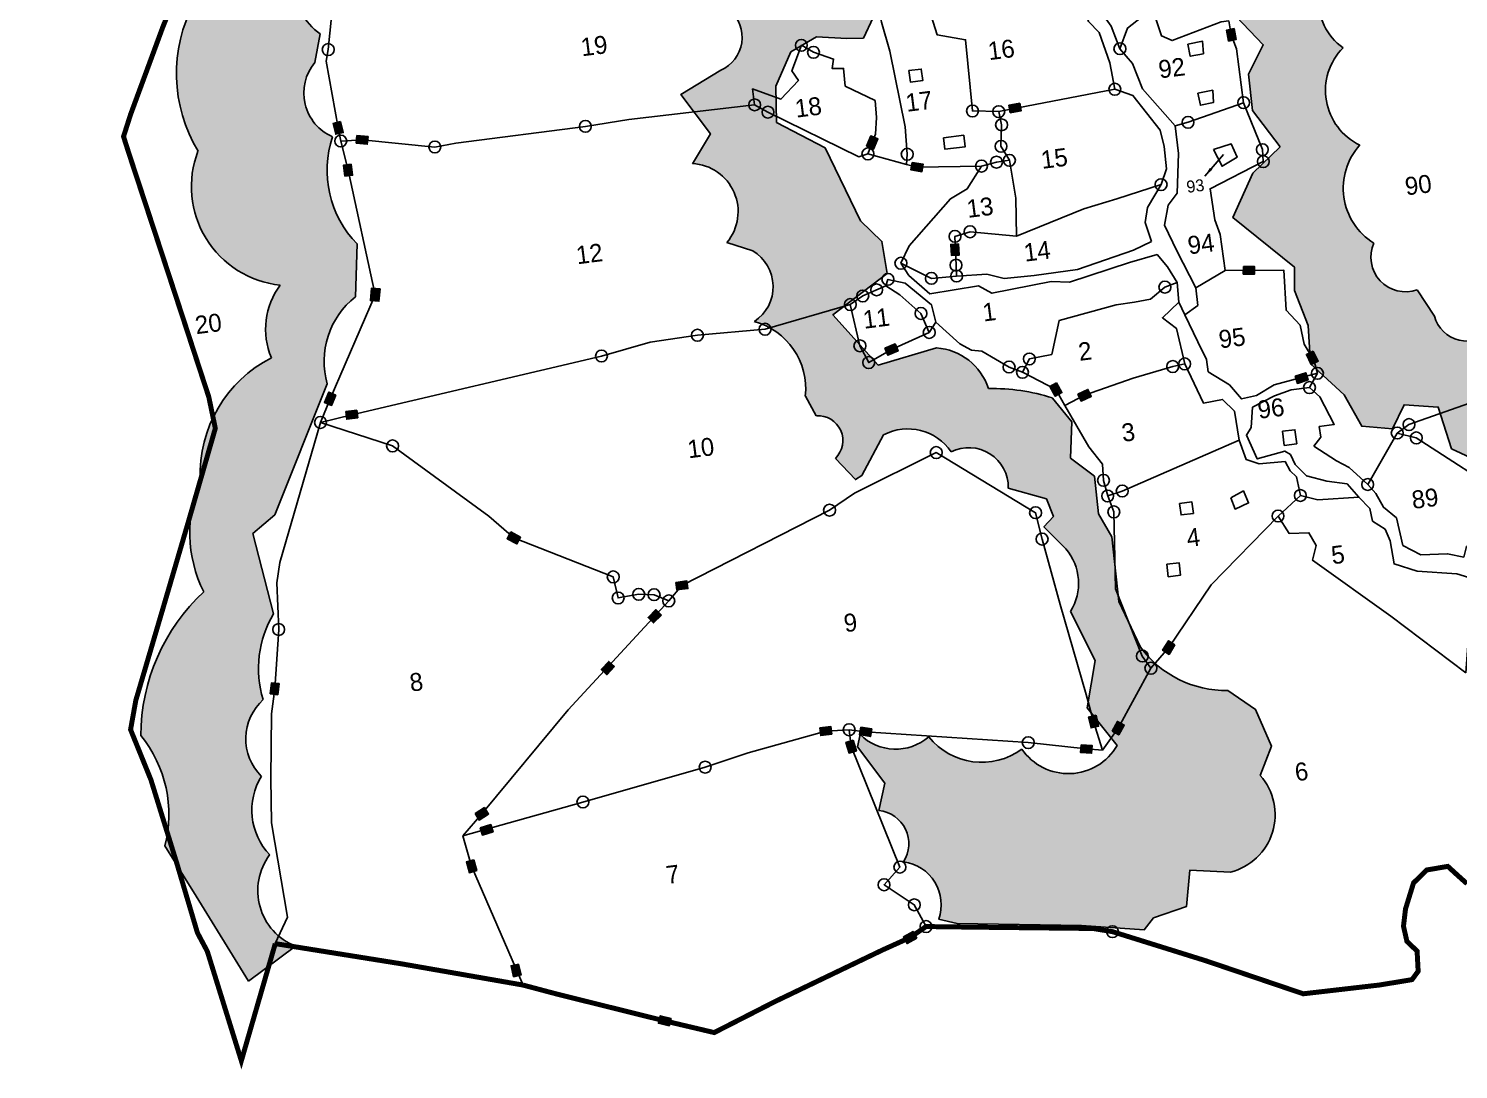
# Model space of a CAD drawing. Header units: metres. Extents: x 318933 to 322047, y 1850977 to 1855214.
# Drawn here: x 319276 to 320728, y 1851049 to 1852105 of the extents above; entities that cross this region are included whole.
import ezdxf

# ---------------------------------------------------------------- set-up
doc = ezdxf.new("R2010")
doc.units = ezdxf.units.M
doc.header["$LTSCALE"] = 0.3
for name, color, linetype in [('OFF', 1, 'Continuous'), ('OTHERS', 1, 'Continuous'), ('POLY_HATCH', 12, 'Continuous'), ('POLY_PARCEL', 6, 'Continuous'), ('POLY_WATER', 4, 'Continuous'), ('SYM_ARROW', 1, 'Continuous'), ('SYM_STONE', 1, 'Continuous'), ('TEXT_PARCEL', 7, 'Continuous'), ('V_BOUND_LINE', 7, 'Continuous')]:
    doc.layers.add(name, color=color, linetype=linetype)
doc.styles.get("Standard").update_dxf_attribs({"font": 'simplex.shx'})
doc.styles.add('TEXT_MAP', font='KRDEV050.TTF')
doc.dimstyles.get("Standard").update_dxf_attribs({"dimtxt": 0.18, "dimasz": 0.18, "dimexe": 0.18, "dimexo": 0.0625, "dimgap": 0.09, "dimtad": 0, "dimtih": 1, "dimtoh": 1, "dimdec": 4, "dimzin": 0, "dimdsep": 46, "dimtxsty": 'Standard', "dimcen": 0.09, "dimadec": 0, "dimazin": 0, "dimtfac": 1, "dimtdec": 4, "dimtofl": 0, "dimtmove": 0, "dimatfit": 3, "dimfxl": 1, "dimtolj": 1, "dimtzin": 0, "dimarcsym": 0})

# ---------------------------------------------------------------- blocks, each defined once
blk = doc.blocks.new('STONE')
blk.add_circle((0, 0), 0.851)
blk = doc.blocks.new('STONESQUAREFILLED')
blk.add_hatch(color=256).paths.add_polyline_path([(0.7, -0.48), (0.7, 0.48), (-0.7, 0.48), (-0.7, -0.48)])
blk.add_lwpolyline([(-0.7, 0.48), (0.7, 0.48), (0.7, -0.48), (-0.7, -0.48)], close=True)
blk = doc.blocks.new('TEXTARROW')
blk.add_leader([(0.04, -0.01), (8.68, -0.01)], dimstyle='Standard', override={"dimtxt": 2.5, "dimasz": 2.5, "dimexe": 1.25, "dimexo": 0.625, "dimgap": 0.625, "dimtad": 1, "dimtih": 0, "dimtoh": 0, "dimzin": 8, "dimcen": 2.5, "dimtofl": 1})
blk = doc.blocks.new('G')
at = {"layer": 'POLY_HATCH'}
h = blk.add_hatch(dxfattribs=at)
h.set_pattern_fill('ZIGZAG', color=256, style=0)
h.set_pattern_definition([(0, (0, 0), (3.175, 3.175), [3.175, -3.175]), (90, (3.175, 0), (-3.175, 3.175), [3.175, -3.175])])
h.paths.add_polyline_path([(166.11, 207.48), (160.42, 208.94, -0.346725), (151.14, 208.62, -0.131774), (150.04, 214.82, -0.258289), (148.51, 221.16, -0.377201), (146.09, 228.71, -0.555477), (143.83, 235.41, -0.270668), (141.93, 244.48, -0.499203), (139.23, 251.11, -0.334437), (142.08, 257.03, -0.258269), (146.9, 262.1, -0.453474), (147.52, 268.19), (148.54, 273.51), (151.06, 276.19), (151.17, 281.26), (150.51, 282.21), (148.28, 278.82), (145.69, 274.26), (142.73, 268.76), (141.97, 264.78), (139.52, 263.07), (138.9, 259.97), (135.65, 256.29), (134.23, 251.22), (130.14, 248.97), (130.21, 246.32, 0.404305), (125.98, 236.66, 0.320469), (124.41, 228.6), (125.69, 223.9), (129.08, 222.55), (129.63, 218.72), (128.35, 214.82), (127.84, 211.54), (125.57, 210.49, 0.745012), (128.68, 203.46), (129.15, 193.36), (130.21, 187.78), (132.14, 187.82), (132.98, 182.75), (136.67, 180.68), (134.88, 174.52), (137.73, 167.52), (140.04, 165.12, -0.011735), (135.13, 160.59, 0.569359), (140.18, 149.91, 0.517853), (137.45, 138.81), (141.91, 137.12), (140.67, 130.07), (136.72, 129.01, 0.287237), (135.86, 120.19), (138.94, 116.36), (138.35, 110.17), (140.67, 107.03), (138.83, 104.3), (138.76, 100.63), (141.08, 96.64), (138, 94.39), (135.47, 90.21), (140.97, 84.51), (140.66, 82.19), (141.6, 78.5), (141.35, 74.66), (144.3, 71.17), (145.65, 67.82), (148.66, 67.16), (150.14, 69.41), (153.5, 68.75), (154.3, 64.43), (157.86, 62.19), (160.18, 61.74), (164.78, 64.05), (163.29, 61.04), (163.95, 58.11), (165.99, 57.38), (173.71, 56.31), (179.49, 55.86), (183.95, 58.73), (190.08, 62.01), (193.92, 63.5), (196.17, 61.6), (194.96, 52.16), (203.61, 50.57), (205.75, 51.06, -0.383975), (209.59, 53.79), (210.53, 52.02), (208.97, 50.33), (207.97, 46.63), (203.23, 39), (202.91, 36.47), (198.87, 35.75), (196.75, 32.95), (196.27, 29.15), (198.55, 21.89, 0.26082), (211.08, 21.34), (209.97, 24.65, -0.350498), (205.64, 30.83), (207.98, 32.68, -0.439719), (211.63, 39.61, -0.637737), (213.49, 44.75), (213.16, 49.96), (215.6, 52.04), (215.06, 55.79), (212.1, 57.65), (207.47, 55.21), (204.29, 56.49), (201.99, 57.54), (200.6, 61.48), (201.61, 68, -0.477268), (196.61, 71.76), (195.34, 72.67), (193.47, 73.07), (192.05, 75.44), (189.97, 75.91), (188.84, 72.81), (186.39, 71.97), (183.84, 68.04), (182.22, 67.81, -1.139066), (176.8, 68.11, -0.416983), (167.2, 71.21), (162.45, 70.7), (159.82, 75.73, -0.590009), (154.28, 77.84), (152.89, 80.69, -0.654771), (149.16, 85.88, -0.467111), (149.01, 95.83, -0.516251), (148.58, 105.71, -0.589632), (150.7, 115.19, -0.264383), (150.62, 120.51), (153.04, 123.81, -0.29575), (150.7, 128.62), (149.6, 130.4), (150.26, 139.02, -0.250421), (154.2, 149.78, -0.339714), (154.35, 161.84, -0.256467), (154.19, 171.05), (156.55, 175.7, -0.204024), (164.36, 185.07, -0.344349), (166.41, 193.46, -0.417745), (167.1, 200.15), (168.96, 204.49)])
h.paths.add_polyline_path([(194.63, 169.56), (195.15, 171.77), (193.3, 173.84, -0.402321), (180.32, 173.47), (178.91, 169.56), (176.41, 167.13), (178.44, 163.78), (176.85, 159.61), (180.28, 153.83), (179.06, 149.88), (177.7, 148.52), (179.58, 144.28), (177.84, 141.3), (176.18, 139.35), (178.8, 135.92), (178.55, 130.43), (177.48, 126.71), (181.28, 121.44), (182.27, 115.95), (183.42, 113.18), (185.08, 112.85), (188.73, 109.28), (190.76, 105.63), (193.45, 105.81), (196.22, 110.2), (198.32, 112.67), (199.54, 116.02), (205.41, 117.68), (205.3, 121.03), (207.1, 123.5), (204.71, 130.17), (201.94, 130.06), (199.76, 126.63), (197.51, 124.61), (196.07, 119.04), (194.93, 115.03), (191.87, 109.61), (191.46, 113.33), (192.46, 117.64), (189.84, 119.52), (192.82, 120.07), (192.57, 124.16), (188.4, 127.81), (188.29, 129.91), (194.6, 129.14), (196.99, 132.79), (196.07, 137.25, 0.089978), (192.05, 142.74, 0.040478), (195.52, 146.64), (199.95, 144.58), (201.05, 140.97), (206.62, 142.18), (208.43, 141.26), (207.07, 148.89), (207.77, 152.39), (207.95, 158.62), (208.87, 165.43), (206.85, 164.81, -0.526834)], flags=17)
h.paths.add_polyline_path([(187.01, 159.93), (187.59, 159.06), (188.88, 158.49), (190.9, 158.06), (192.34, 158.49), (193.35, 159.78), (194.64, 160.65), (195.22, 160.65), (194.79, 158.78), (194.93, 156.76), (196.22, 155.32), (196.22, 154.61), (195.79, 153.02), (195.79, 151.87), (194.5, 149.72), (192.77, 149.43), (191.04, 149.28), (190.61, 150.15), (190.47, 151.3), (189.89, 153.46), (189.03, 155.32), (187.73, 156.91), (187.01, 157.05), (185.58, 156.04), (184.57, 156.48), (185.14, 157.91), (186.15, 159.35)], flags=16)
h.paths.add_polyline_path([(60.51, 141.96), (60.68, 144.52, -0.337673), (60.76, 152.7, -0.355168), (60.1, 159.74, -0.398269), (57.44, 165.38, 0.312937), (60.18, 167.14, -0.371297), (55.2, 172.69, 0.093503), (55.36, 176.09, -0.251613), (49.33, 178.65), (47.59, 180.64), (46.26, 181.14, -0.669912), (42.86, 183.54), (39.45, 186.8, -0.424195), (41.94, 194.43), (43.01, 197.2, -0.18649), (46.42, 210.92, -0.258315), (43.82, 218.13), (44.51, 222.6), (42.97, 234), (44.22, 236.98), (49.36, 243.2, -0.034005), (49.54, 249.78, 0.046379), (53.27, 252.52, -0.372726), (54.19, 260.33, -0.313457), (55.93, 268.87), (58.34, 274.32, -0.332), (59.76, 283.43, -0.31271), (58.26, 287.08, -0.051906), (60.58, 291.39, -0.497041), (60, 296.69, 0.255845), (60.76, 299.83, -0.355465), (61.75, 307.95, -0.315167), (60.17, 312.76, 0.381971), (61.59, 315.74, -0.327327), (58.75, 322.64), (53.52, 322.58), (53.36, 325.65, -0.264157), (53.69, 334.35, -0.249875), (53.12, 342.53, -0.351814), (59.92, 348.08, -0.235931), (64.32, 351.48, -0.420443), (68.72, 356.37, -0.293086), (70.06, 363.85, -0.355722), (77.45, 364.76, -0.21579), (83.09, 369.07, -0.505505), (86.68, 373.84), (90.91, 378.15, -0.59533), (93.4, 383.54, -0.237582), (95.19, 390.97), (92.25, 393.92), (83.85, 395.28, 0.465252), (82.64, 390.93), (82.46, 389.27, 0.654523), (79.68, 385.57), (80.55, 383.42, 0.773149), (74.26, 376.83, 0.398852), (66.23, 371.43), (64.5, 370.39), (60.49, 363.25), (59.11, 363.09, 0.248525), (57.16, 356.88), (55.56, 357.13), (53.03, 354.18), (52.51, 351.81), (49.77, 347.9), (46.28, 344.79, 0.186444), (46.87, 335.21, 0.287801), (48.41, 326.13, 0.178697), (49.21, 316.75), (46.44, 317.03), (45.94, 312.29, 0.40844), (49.49, 306.6, 0.972806), (49.79, 295.74, 0.38773), (47.88, 284.87), (46.16, 283.62), (47.58, 279.62), (48.04, 276.08), (51.15, 273.03), (48.04, 270.84), (48.26, 266.75), (50.07, 261.49), (49, 260.23, 0.121906), (48.59, 254.16, 0.361075), (46.37, 243.6), (44.02, 243.14), (40.33, 231.14), (40.23, 223.36), (38.91, 221.05), (37.65, 215.42), (37.86, 211.38), (38.14, 208.65), (37.18, 206.21), (35.98, 198), (33.49, 193.53), (32.84, 184.83), (33.79, 180.24), (33.95, 178.18, 0.041592), (39.35, 174.5, 0.42129), (44.89, 168.03, 0.538987), (47.25, 158.59), (45.34, 158.07), (47.93, 152.59), (45.31, 148.25), (45.09, 144.34), (43.27, 139.82, 0.36315), (39.42, 132.88, 0.416303), (34.8, 124.75, 0.262912), (33.32, 109.91, 0.493159), (39.79, 95.55, 0.265267), (38, 88.44, 0.291148), (29.37, 77.24, 0.216279), (28.31, 66, 0.207478), (20.23, 52.48, -0.238432), (21.22, 41.2), (23.7, 35.81), (27.83, 26.7), (32.95, 29.58, -0.495096), (31.53, 38.98, -0.337124), (31.7, 46.93, -0.429228), (32.86, 54.52, -0.211752), (34.98, 62.93), (33.94, 71.18), (36.35, 72.75), (43.23, 85.12, -0.302341), (47.14, 93.44), (47.97, 98.68, -0.280401), (46.89, 109.65, -0.500408), (46.06, 117.27), (46.97, 120.05, -0.230383), (44.9, 125.27), (47.47, 125.85, -0.028134), (49.71, 129.66, 0.039611), (55.52, 130.99, -0.43006), (61.18, 136.4, -0.43656)])
h.paths.add_polyline_path([(122.13, 182.98), (129.06, 184.83), (127.31, 191.65), (125.57, 196.18), (126.02, 201.81), (116.89, 202.06, 0.158808), (111.75, 207.88, 0.487115), (114.95, 212.17, 0.711916), (121.43, 219.34), (121.13, 223.58), (122.43, 225.47), (118.69, 232.39), (119.14, 234.34), (116.09, 237.77), (120.43, 238.72), (122.08, 240.16), (119.53, 242.7), (123.17, 244.54), (127.81, 248.18), (133.05, 252.91), (133.67, 258.76), (135.66, 259.57), (137.9, 263.25), (137.71, 267.1), (139.46, 267.18), (141.64, 271.34), (144.63, 276.53), (146.54, 277.96), (149.42, 281.54), (148.45, 282.13), (146.94, 280.14), (143.65, 278.47), (142.37, 276.83), (139.36, 275.03), (137.35, 272.03), (133.41, 270.6), (132.44, 265.4), (128.76, 263.45), (128.36, 261.07), (129.33, 253.84), (126.59, 252.93), (121.6, 252.9), (118.7, 250.53), (114.18, 250.45), (111.9, 251.52), (108.43, 250.35, -0.426809), (101.35, 249.28), (97.95, 242.48), (100.67, 238.31), (101.01, 235.1), (99.93, 233.09), (102.21, 227.95), (102.39, 224.48), (101.01, 222.05), (102.29, 215.03), (100.17, 210.99), (101.71, 207.52), (100.12, 205.04), (101.92, 199.38), (99.65, 194.24), (101.45, 188.68), (99.49, 185.1), (101.92, 179.44), (100.17, 175.82), (101.87, 174.12, -0.927329), (102.47, 166.62, -0.470848), (100.64, 160.23, -0.368731), (100.9, 151.5, -0.544273), (101.95, 140.36, -0.417466), (102.69, 130.31), (104.04, 127.05), (102.73, 124.44), (99.47, 122.96, -0.755234), (95.47, 119.9, -0.412367), (88.47, 118.23), (88.04, 117.22, -0.547478), (86.36, 111.37), (82.08, 109.44), (84.53, 105.16), (82.37, 102.42, -0.61888), (84.8, 94.15), (87.26, 92.97, -0.555208), (86.53, 85.93, -0.367182), (90.66, 77.86), (91.5, 75.76, -0.695612), (92.86, 71.27), (94.58, 68.92), (95.26, 69.23), (97.95, 73.02, -0.380681), (104.47, 70.47, -0.56501), (109.69, 66.14), (113.35, 64.57), (113.82, 62.74), (112.75, 61.83), (114.65, 59.35, -0.325745), (114.32, 53.06), (116.15, 47.87), (114.74, 43.27), (117.27, 39.12, -0.551235), (107.73, 39.99, -0.402729), (98.62, 42.39, -0.391695), (91.82, 43.48), (91.4, 42.28), (93.65, 38.32), (92.73, 35.68, -0.563718), (94.53, 30.27, -0.477327), (97.3, 24.11), (99.1, 23.46), (111.43, 21.69), (117.63, 20.46), (118.7, 21.53), (122.12, 22.23), (122.93, 25.81), (126.93, 25.1, 0.563093), (131.13, 34.33), (132.6, 37.12), (131.5, 40.98), (128.96, 43.2, -0.242675), (120.84, 48.62), (119.26, 53.44), (119.37, 59.96), (118.35, 62.44), (118.43, 66.22), (116.26, 68.33), (116.86, 71.91), (115.22, 74.54, 0.082127), (108.97, 76.29, 0.307418), (104.32, 80.99), (98.29, 80.02), (94.43, 85.6), (100.36, 89.02), (100.23, 92.28), (98.37, 94.6), (95.78, 102.3), (91.26, 105.46), (91.66, 109.08), (93.56, 112.29), (96.31, 113.47), (99.31, 112.92), (100.96, 112.74), (103.44, 116.63), (103.62, 118.48), (106.57, 119.76), (108.59, 124.9), (112.22, 128.47), (115.48, 130.58), (117.34, 134.05), (117.16, 136.32), (115.41, 138.54), (118.36, 138.88), (121.41, 142.46, 0.114087), (121.48, 148.37, 0.259501), (124.87, 154.85), (127.56, 155.14), (126.96, 161.92), (134.29, 161.97), (135.84, 164.31), (134.29, 166.65), (128.96, 171.58), (124.92, 173.72), (126.56, 175.96)])
h.paths.add_polyline_path([(113.14, 215.26), (111.99, 216.41), (110.55, 217.85), (108.97, 219.29), (107.82, 221.16), (108.83, 221.73), (110.55, 222.02), (113.29, 222.02), (114.87, 221.73), (116.88, 220.44), (119.47, 219), (119.78, 217.78), (118.47, 215.98), (116.31, 215.26)], flags=16)
at = {"layer": 'OFF'}
blk.add_lwpolyline([(140.94, 72.32), (141.91, 73.64)], dxfattribs=at)
at = {"layer": 'OTHERS'}
for points in [[(105.09, 108.94), (106.34, 108.94), (106.34, 107.78), (105.09, 107.78)], [(133.17, 108.05), (133.26, 106.8), (134.6, 106.89), (134.69, 108.14)], [(133.56, 103.05), (133.65, 101.81), (134.99, 101.9), (135.08, 103.14)], [(107.68, 101.81), (109.73, 101.81), (109.73, 100.65), (107.68, 100.65)], [(137.7, 68.31), (138.95, 68.31), (138.95, 66.89), (137.7, 66.89)], [(126.54, 62.43), (127.79, 62.43), (127.79, 61.27), (126.54, 61.27)], [(131.72, 62.34), (133.06, 62.87), (133.42, 61.62), (131.99, 61.18)], [(124.49, 56.54), (125.74, 56.54), (125.74, 55.29), (124.49, 55.29)]]:
    blk.add_lwpolyline(points, close=True, dxfattribs=at)
at = {"layer": 'POLY_HATCH'}
for points in [[(104.32, 80.99), (98.29, 80.02), (94.43, 85.6), (100.36, 89.02), (100.23, 92.28), (98.37, 94.6), (95.78, 102.3), (91.26, 105.46), (91.66, 109.08), (93.56, 112.29), (96.31, 113.47), (99.31, 112.92), (100.96, 112.74), (103.44, 116.63), (103.62, 118.48), (106.57, 119.76), (108.59, 124.9), (112.22, 128.47), (115.48, 130.58), (117.34, 134.05), (117.16, 136.32), (115.41, 138.54), (118.36, 138.88), (121.41, 142.46)], [(46.97, 120.05), (46.06, 117.27)], [(141.08, 96.64), (138.76, 100.63), (138.83, 104.3), (140.67, 107.03), (138.35, 110.17), (138.94, 116.36), (135.86, 120.19)], [(86.36, 111.37), (82.08, 109.44), (84.53, 105.16), (82.37, 102.42)], [(47.97, 98.68), (47.14, 93.44)], [(157.86, 62.19), (154.3, 64.43), (153.5, 68.75), (150.14, 69.41), (148.66, 67.16), (145.65, 67.82), (144.3, 71.17), (141.35, 74.66), (141.6, 78.5), (140.66, 82.19), (140.97, 84.51), (135.47, 90.21), (138, 94.39), (141.08, 96.64)], [(84.8, 94.15), (87.26, 92.97)], [(43.23, 85.12), (36.35, 72.75), (33.94, 71.18), (34.98, 62.93)], [(152.89, 80.69), (154.28, 77.84)], [(90.66, 77.86), (91.5, 75.76)], [(120.84, 48.62), (119.26, 53.44), (119.37, 59.96), (118.35, 62.44), (118.43, 66.22), (116.26, 68.33), (116.86, 71.91), (115.22, 74.54)], [(92.86, 71.27), (94.58, 68.92), (95.26, 69.23), (97.95, 73.02)], [(109.69, 66.14), (113.35, 64.57), (113.82, 62.74), (112.75, 61.83), (114.65, 59.35)], [(114.32, 53.06), (116.15, 47.87), (114.74, 43.27), (117.27, 39.12)], [(91.82, 43.48), (91.4, 42.28), (93.65, 38.32), (92.73, 35.68)], [(131.13, 34.33), (132.6, 37.12), (131.5, 40.98), (128.96, 43.2)], [(21.22, 41.2), (23.7, 35.81), (27.83, 26.7)], [(27.83, 26.7), (32.95, 29.58)], [(97.3, 24.11), (99.1, 23.46), (111.43, 21.69), (117.63, 20.46), (118.7, 21.53), (122.12, 22.23), (122.93, 25.81), (126.93, 25.1)]]:
    blk.add_lwpolyline(points, dxfattribs=at)
for centre, radius, start, end in [((51.3, 124.79), 6.42, 175.7228, 227.6171), ((47.2, 116.02), 15.16, 144.8391, 203.7607), ((49.33, 113.77), 4.79, 133.044, 239.3789), ((85.33, 114.83), 3.61, 286.6355, 41.4345), ((152.26, 109.87), 5.55, 106.3588, 228.4587), ((42.06, 105.22), 9.93, 151.7661, 256.7686), ((56.44, 105.06), 10.6, 154.3125, 216.9666), ((152.31, 100.92), 6.07, 127.8976, 237.118), ((81.52, 97.68), 4.82, 312.8654, 79.8756), ((45.13, 90.43), 7.4, 136.171, 195.597), ((153.25, 90.92), 6.48, 130.7719, 230.9231), ((51.44, 86.35), 8.3, 121.224, 188.5128), ((84.7, 89.68), 4.17, 295.993, 52.1505), ((42.49, 76.06), 13.17, 109.9299, 174.8611), ((83.84, 79.46), 7, 346.8038, 67.4532), ((152.16, 84.1), 3.49, 149.2354, 282.098), ((103.19, 75.22), 5.88, 10.5404, 78.8938), ((157.63, 78.32), 3.39, 188.057, 310.2209), ((41.22, 70.45), 13.66, 150.2064, 199.0219), ((106.81, 56.54), 19.87, 64.9693, 83.7492), ((91.35, 73.27), 2.5, 307.1961, 86.4879), ((99.78, 68.08), 5.26, 26.9562, 110.3196), ((105.77, 66.73), 3.96, 351.4101, 109.2776), ((39.86, 49.92), 19.8, 125.6739, 172.5593), ((43.4, 56.34), 10.7, 141.968, 189.7915), ((110.17, 56.44), 5.35, 320.8228, 32.9938), ((35.89, 50.17), 5.3, 124.8485, 217.7699), ((9.56, 45.86), 12.56, 338.2033, 31.8464), ((130.15, 53.79), 10.65, 209.0542, 263.6163), ((36.85, 42.84), 6.57, 141.5446, 216.0653), ((95.81, 46.61), 5.07, 218.0569, 303.6171), ((104.43, 45.93), 6.8, 211.3675, 299.1118), ((35.82, 34.82), 5.97, 135.8746, 241.234), ((112.77, 42.57), 5.66, 207.1104, 322.5707), ((91.99, 32.43), 3.33, 319.6026, 77.2455), ((126.23, 30.99), 5.93, 276.7351, 34.2693), ((93.43, 26.07), 4.34, 333.1823, 75.248)]:
    blk.add_arc(centre, radius, start, end, dxfattribs=at)
at = {"layer": 'POLY_PARCEL'}
for points in [[(55.76, 129.67), (54.04, 128.86), (49.17, 126.89), (49.06, 124.86), (47.56, 118.39), (47.22, 117.26), (47.56, 110.46), (47.65, 109.13)], [(103.67, 99.64), (103.86, 100.64), (103.99, 103.39), (103.43, 111.12), (102.96, 114.11), (102.85, 116.28), (104.48, 116.62), (106.23, 117.3), (107.07, 115.84)], [(107.07, 115.84), (107.91, 114.67), (108.36, 112.14), (111.11, 111.3), (110.9, 104.12), (113.51, 103.72)], [(89.3, 107.49), (89.3, 109.09), (91.99, 107.71), (93.96, 109.34), (93.43, 110.4), (94.7, 112.82), (95.82, 111.97), (97.74, 111.04), (97.48, 110.11), (98.61, 109.98), (98.56, 108.2), (101.34, 106.38), (101.28, 104.67), (100.95, 103.03), (99.95, 101.17)], [(137.54, 109.85), (136.79, 109.83), (131.65, 108.6), (130.65, 109.19), (130.3, 111.06), (128.9, 111.33), (127.38, 110.41), (126.36, 108.45)], [(47.65, 109.13), (48.01, 106.14), (49.14, 93.4), (43.33, 83.61), (42.07, 81.38)], [(47.65, 109.13), (49.79, 108.97), (56.94, 107.34), (59.09, 107.46), (72.18, 107.49), (76.6, 107.61), (89.3, 107.49)], [(137.99, 101.51), (137.97, 106.96), (137.62, 108.42), (137.54, 109.85)], [(89.3, 107.49), (90.53, 106.59), (99, 101), (99.95, 101.17)], [(113.95, 98.74), (113.29, 100.24), (113.62, 102.37), (113.51, 103.72)], [(113.51, 103.72), (125.34, 104.48)], [(99.95, 101.17), (103.67, 99.64)], [(130.9, 100.08), (132.21, 100.26), (137.99, 101.51)], [(137.99, 101.51), (139.26, 96.6), (139.2, 95.4), (133.57, 93.37), (133.65, 90.23), (133.97, 88.69), (134.02, 85.06)], [(103.67, 99.64), (104.67, 99.24), (111.1, 98.52)], [(111.1, 98.52), (109.4, 96.43), (107.6, 95.67), (102.89, 91.5), (101.85, 89.87)], [(113.95, 98.74), (112.64, 98.72), (111.1, 98.52)], [(113.7, 91.11), (114.1, 94.88), (113.95, 98.74)], [(113.7, 91.11), (120.75, 92.97), (124.17, 93.56), (128.74, 94.4)], [(107.23, 87.89), (107.31, 88.98), (107.57, 91.86), (109.13, 92.13), (113.7, 91.11)], [(96.29, 86.4), (97.64, 87.1), (100.05, 87.82)], [(100.05, 87.82), (100.35, 88.43), (102.01, 87.85), (104.36, 85.35), (104.59, 83.58)], [(100.05, 87.82), (101.35, 86.75), (103.21, 84.62), (103.79, 82.63)], [(42.07, 81.38), (45.28, 81.75), (70.88, 84.43), (75.91, 85.19), (80.69, 85.28), (87.5, 85.02), (96.29, 86.4)], [(96.29, 86.4), (96.72, 82.17), (97.39, 80.39), (99.81, 81.4), (103.79, 82.63)], [(134.02, 85.06), (130.9, 83.7)], [(134.02, 85.06), (139.88, 84.32), (139.59, 80.32), (140.81, 78.64), (140.95, 76.7), (141.71, 74.98), (141.91, 73.64)], [(104.59, 83.58), (103.79, 82.63)], [(104.59, 83.58), (106.69, 81.11), (107.76, 80.32), (108.79, 80.09), (111.3, 78.17), (112.57, 77.48)], [(112.57, 77.48), (113.42, 78.72), (115.7, 78.89), (116.89, 82.17), (122.74, 83.01), (124.59, 83.03), (126.23, 83.15), (127.82, 84.15), (129.1, 84.44)], [(42.07, 81.38), (36.24, 67.97), (35.7, 65.97), (35.29, 61.3), (34.14, 55.46), (33.52, 53), (32.62, 46.57), (32.11, 42.15), (32.52, 32.55), (30.97, 30.08)], [(42.07, 81.38), (48.95, 78.13), (57.63, 69.91), (59.85, 67.43), (69.25, 62.3), (69.47, 60.14), (71.57, 60.24), (73.09, 60.01), (74.47, 59.21)], [(112.57, 77.48), (115.67, 75.34), (116.35, 73.63)], [(116.35, 73.63), (118.45, 74.41), (123.51, 75.49), (127.59, 76.15), (128.82, 76.26)], [(119.48, 64.09), (119.26, 65.7), (119.38, 67.31), (118.21, 69.21), (116.35, 73.63)], [(140.94, 72.32), (141.85, 71.28), (142.94, 68.34), (141.42, 68.32), (141.42, 67.23), (140.61, 66.43)], [(74.47, 59.21), (75.97, 60.58), (91.62, 66.2), (94.33, 67.57), (102.97, 70.58), (112.09, 63.34), (112.41, 60.63), (113.39, 53.88), (114.81, 44.62), (115.22, 41.81), (115.73, 38.86)], [(150.37, 67.38), (166.72, 70.9)], [(119.48, 64.09), (120.99, 64.4), (133.28, 67.99)], [(145.5, 61.94), (149.09, 66.69)], [(149.09, 66.69), (150.37, 67.38)], [(149.09, 66.69), (150.93, 65.96), (159.59, 58.66), (158.17, 54.69), (156.8, 55.39), (156.3, 53.59), (154.54, 54.52), (154.16, 53.48)], [(121.6, 46.4), (120.9, 47.72), (119.1, 54.76), (119.89, 62.43), (119.48, 64.09)], [(136.18, 59.94), (138.66, 61.7)], [(74.47, 59.21), (63.08, 49.63), (53.17, 40.38), (51.01, 38.42)], [(121.6, 46.4), (123.64, 48.23), (128.65, 53.95), (136.18, 59.94)], [(136.18, 59.94), (137.06, 58.07), (139.04, 57.89), (139.6, 56.52), (139.05, 55.1), (146.14, 48.54), (152.89, 41.95)], [(115.73, 38.86), (117.58, 40.85), (121.6, 46.4)], [(51.01, 38.42), (63.38, 40.28), (75.99, 42.2), (80.44, 43.09), (88.45, 44.27), (90.79, 44.1)], [(90.79, 44.1), (90.78, 42.39), (94.1, 29.79), (92.3, 28.23), (95.06, 25.85), (95.95, 23.54)], [(90.79, 44.1), (92.4, 43.69), (108.45, 40.55), (114.15, 39.18), (115.73, 38.86)], [(51.01, 38.42), (51.49, 35.29), (55.1, 22.82)]]:
    blk.add_lwpolyline(points, dxfattribs=at)
blk.add_lwpolyline([(134.39, 97.23), (136.24, 97.56), (136.64, 96.16), (135.04, 95.45)], close=True, dxfattribs=at)
at = {"layer": 'POLY_WATER'}
for points in [[(133.46, 118.6), (132.39, 117.07), (130.49, 115.32), (128.59, 115.07), (125.56, 113.54), (124.86, 112.47), (125.78, 110.8), (126.36, 108.45)], [(121.59, 116.94), (121.42, 116.27), (124.77, 115.23), (124.32, 113.83), (123.36, 112.89), (123.59, 111.55), (124.49, 110.31), (125.18, 107.16), (125.34, 104.48)], [(126.36, 108.45), (127.43, 106.83), (128.09, 104.16), (130.9, 100.08)], [(125.34, 104.48), (127.06, 103.62), (129.33, 99.83), (129.54, 98.17), (129.48, 95.91), (128.74, 94.4)], [(130.9, 100.08), (130.88, 97.27), (130.23, 93.35), (129.19, 92.26), (128.57, 90.33), (129.46, 87.6), (130.9, 83.7)], [(128.74, 94.4), (127.08, 92.29), (126.68, 90.82), (127.08, 88.86)], [(107.23, 87.89), (104.69, 87.98), (101.85, 89.87)], [(101.85, 89.87), (102.48, 88.56), (104.35, 86.46), (109.29, 86.63), (110.53, 85.74), (116.57, 86.14), (118.39, 85.85), (124.62, 87.05), (127.46, 87.49), (128.32, 86.14), (129.1, 84.44)], [(127.08, 88.86), (125.16, 88.23), (119.36, 87.01), (114.95, 86.96), (111.92, 87.05), (110.26, 87.68), (107.23, 87.89)], [(129.1, 84.44), (129.01, 82.48)], [(130.9, 83.7), (130.88, 81.9)], [(129.01, 82.48), (127.18, 81.13), (128.44, 79.9), (128.82, 76.26)], [(129.01, 82.48), (129.45, 81.13)], [(129.45, 81.13), (130.88, 81.9)], [(129.45, 81.13), (130.42, 78.29), (131.05, 76.41), (131.07, 75.18), (133.02, 73.6), (134.02, 72.06), (135.56, 72.21), (137.47, 73.04), (141.91, 73.64)], [(128.82, 76.26), (130.19, 72.13), (132.13, 72.24), (133.18, 70.92), (133.28, 67.99)], [(135.03, 71.09), (137.34, 71.94), (139.08, 72.34), (140.94, 72.32)], [(135.03, 71.09), (134.63, 69.08), (134.05, 68.37), (134.83, 65.89), (137.67, 66.31), (138.19, 65.89), (138.52, 64.84), (139.53, 63.57), (141.47, 62.79), (143.46, 62.27), (144.47, 60.8)], [(133.28, 67.99), (133.72, 65.96), (134.95, 65.36), (137.57, 65.29), (137.95, 64.29), (138.5, 63.6), (138.66, 61.7)], [(140.61, 66.43), (142.71, 64.69), (143.87, 63.88), (145.5, 61.94)], [(138.66, 61.7), (140.34, 61.05), (144.47, 60.8)], [(145.5, 61.94), (146.2, 60.93), (146.8, 59.48), (147.94, 58.25), (148.24, 55.43), (149.91, 54.28), (152.57, 54.03), (154.16, 53.48)], [(144.47, 60.8), (145.4, 59.53), (145.53, 58.23), (146.66, 57.27), (147.02, 56.05), (147.12, 53.7), (149.33, 52.69), (153.24, 51.91), (154.79, 51.22), (154.77, 49.72), (153.89, 46.84), (152.89, 41.95)]]:
    blk.add_lwpolyline(points, dxfattribs=at)
at = {"layer": 'V_BOUND_LINE', "const_width": 0.5}
for points in [[(30.97, 30.08), (26.11, 18.85), (24.11, 30.17), (23.36, 32.15), (22.2, 39.26), (20.67, 47.96), (19.28, 53.21), (20.17, 56.05), (23.97, 64.71), (27.77, 73.41), (31.53, 82.12), (31.28, 85.32), (29.75, 93.3), (28.09, 101.91), (26.43, 110.48), (26.09, 112.32), (27.07, 114.43), (31.41, 122.77), (36.35, 131.52)], [(55.1, 22.82), (43.25, 26.48), (30.97, 30.08)], [(95.95, 23.54), (94.23, 22.65), (91.33, 21.76), (79.98, 17.99), (73.53, 15.67), (68.75, 17.46), (58.37, 21.49), (55.1, 22.82)], [(150.33, 20.95), (149.61, 21.78), (148.64, 22.92), (146.51, 22.83), (145.02, 21.71), (143.89, 19.22), (143.47, 17.53), (143.62, 15.97), (144.51, 14.88), (144.36, 12.86), (143.64, 12.1), (140.34, 11.98), (132.64, 12.07), (123.34, 16.6), (114.44, 20.67), (112.55, 21.23), (100.86, 22.85), (95.95, 23.54)]]:
    blk.add_lwpolyline(points, dxfattribs=at)
at = {"layer": 'SYM_ARROW', "xscale": 0.3309260524902129, "yscale": 0.4544349192317441, "zscale": 0.3309260524902129, "rotation": 42.23669128421232}
blk.add_blockref('TEXTARROW', (133.19, 94.69), dxfattribs=at)
at = {"layer": 'SYM_STONE', "ltscale": 10}
for name, p, xscale, yscale, zscale in [('STONE', (47.56, 118.39), 0.7, 0.7, 0.7), ('STONE', (94.7, 112.82), 0.7, 0.7, 0.7), ('STONE', (95.82, 111.97), 0.7, 0.7, 0.7), ('STONE', (47.65, 109.13), 0.7, 0.7, 0.7), ('STONE', (126.36, 108.45), 0.7, 0.7, 0.7), ('STONE', (56.94, 107.34), 0.7, 0.7, 0.7), ('STONE', (72.18, 107.49), 0.7, 0.7, 0.7), ('STONE', (89.3, 107.49), 0.7, 0.7, 0.7), ('STONE', (90.53, 106.59), 0.7, 0.7, 0.7), ('STONE', (110.9, 104.12), 0.7, 0.7, 0.7), ('STONE', (125.34, 104.48), 0.7, 0.7, 0.7), ('STONE', (113.51, 103.72), 0.7, 0.7, 0.7), ('STONE', (113.62, 102.37), 0.7, 0.7, 0.7), ('STONE', (137.99, 101.51), 0.7, 0.7, 0.7), ('STONE', (99.95, 101.17), 0.7, 0.7, 0.7), ('STONE', (103.86, 100.64), 0.7, 0.7, 0.7), ('STONE', (113.29, 100.24), 0.7, 0.7, 0.7), ('STONE', (132.21, 100.26), 0.7, 0.7, 0.7), ('STONE', (111.1, 98.52), 0.7, 0.7, 0.7), ('STONE', (112.64, 98.72), 0.7, 0.7, 0.7), ('STONE', (113.95, 98.74), 0.7, 0.7, 0.7), ('STONE', (139.26, 96.6), 0.7, 0.7, 0.7), ('STONE', (128.74, 94.4), 0.7, 0.7, 0.7), ('STONE', (139.2, 95.4), 0.7, 0.7, 0.7), ('STONE', (107.57, 91.86), 0.7, 0.7, 0.7), ('STONE', (109.13, 92.13), 0.7, 0.7, 0.7), ('STONE', (101.85, 89.87), 0.7, 0.7, 0.7), ('STONE', (100.35, 88.43), 0.7, 0.7, 0.7), ('STONE', (107.31, 88.98), 0.7, 0.7, 0.7), ('STONE', (97.64, 87.1), 0.7, 0.7, 0.7), ('STONE', (99.1, 87.53), 0.7, 0.7, 0.7), ('STONE', (104.69, 87.98), 0.7, 0.7, 0.7), ('STONE', (107.23, 87.89), 0.7, 0.7, 0.7), ('STONE', (96.29, 86.4), 0.7, 0.7, 0.7), ('STONE', (70.88, 84.43), 0.7, 0.7, 0.7), ('STONE', (80.69, 85.28), 0.7, 0.7, 0.7), ('STONE', (87.5, 85.02), 0.7, 0.7, 0.7), ('STONE', (103.21, 84.62), 0.7, 0.7, 0.7), ('STONE', (127.82, 84.15), 0.7, 0.7, 0.7), ('STONE', (103.79, 82.63), 0.7, 0.7, 0.7), ('STONE', (42.07, 81.38), 0.7, 0.7, 0.7), ('STONESQUAREFILLED', (45.28, 81.75), 0.8, 0.8, 0.8), ('STONE', (96.72, 82.17), 0.7, 0.7, 0.7), ('STONE', (97.39, 80.39), 0.7, 0.7, 0.7), ('STONE', (113.42, 78.72), 0.7, 0.7, 0.7), ('STONE', (48.95, 78.13), 0.7, 0.7, 0.7), ('STONE', (111.3, 78.17), 0.7, 0.7, 0.7), ('STONE', (112.57, 77.48), 0.7, 0.7, 0.7), ('STONE', (127.59, 76.15), 0.7, 0.7, 0.7), ('STONE', (128.82, 76.26), 0.7, 0.7, 0.7), ('STONE', (141.91, 73.64), 0.7, 0.7, 0.7), ('STONE', (140.94, 72.32), 0.7, 0.7, 0.7), ('STONE', (102.97, 70.58), 0.7, 0.7, 0.7), ('STONE', (150.37, 67.38), 0.7, 0.7, 0.7), ('STONE', (91.62, 66.2), 0.7, 0.7, 0.7), ('STONE', (119.26, 65.7), 0.7, 0.7, 0.7), ('STONE', (149.09, 66.69), 0.7, 0.7, 0.7), ('STONE', (150.93, 65.96), 0.7, 0.7, 0.7), ('STONE', (119.48, 64.09), 0.7, 0.7, 0.7), ('STONE', (120.99, 64.4), 0.7, 0.7, 0.7), ('STONE', (112.09, 63.34), 0.7, 0.7, 0.7), ('STONE', (35.29, 61.3), 0.7, 0.7, 0.7), ('STONE', (69.25, 62.3), 0.7, 0.7, 0.7), ('STONE', (119.89, 62.43), 0.7, 0.7, 0.7), ('STONE', (138.66, 61.7), 0.7, 0.7, 0.7), ('STONE', (145.5, 61.94), 0.7, 0.7, 0.7), ('STONE', (69.47, 60.14), 0.7, 0.7, 0.7), ('STONE', (71.57, 60.24), 0.7, 0.7, 0.7), ('STONE', (73.09, 60.01), 0.7, 0.7, 0.7), ('STONESQUAREFILLED', (75.97, 60.58), 0.8, 0.8, 0.8), ('STONE', (112.41, 60.63), 0.7, 0.7, 0.7), ('STONE', (136.18, 59.94), 0.7, 0.7, 0.7), ('STONE', (74.47, 59.21), 0.7, 0.7, 0.7), ('STONE', (120.9, 47.72), 0.7, 0.7, 0.7), ('STONE', (121.6, 46.4), 0.7, 0.7, 0.7), ('STONE', (90.79, 44.1), 0.7, 0.7, 0.7), ('STONE', (75.99, 42.2), 0.7, 0.7, 0.7), ('STONE', (63.38, 40.28), 0.7, 0.7, 0.7), ('STONE', (108.45, 40.55), 0.7, 0.7, 0.7), ('STONE', (94.1, 29.79), 0.7, 0.7, 0.7), ('STONE', (92.3, 28.23), 0.7, 0.7, 0.7), ('STONE', (95.06, 25.85), 0.7, 0.7, 0.7), ('STONE', (95.95, 23.54), 0.7, 0.7, 0.7), ('STONE', (114.44, 20.67), 0.7, 0.7, 0.7)]:
    blk.add_blockref(name, p, dxfattribs=dict(at, xscale=xscale, yscale=yscale, zscale=zscale))
for p, xscale, yscale, zscale, rotation in [((47.56, 110.46), 0.8, 0.8, 0.8, 275.9721508295372), ((49.79, 108.97), 0.8, 0.8, 0.8, 347.1947291243089), ((137.62, 108.42), 0.8, 0.8, 0.8, 273.0754500168346), ((48.01, 106.14), 0.8, 0.8, 0.8, 270), ((115.17, 103.88), 0.8, 0.8, 0.8, 3.211314436487124), ((100.52, 102.24), 0.8, 0.8, 0.8, 60.26184259627417), ((104.67, 99.24), 0.8, 0.8, 0.8, 343.6849150833474), ((49.14, 93.4), 0.9, 0.9, 0.9, 257.2757330519513), ((107.4, 90.53), 0.8, 0.8, 0.8, 267.1338974698961), ((136.39, 84.76), 0.8, 0.8, 0.8, 351.6955018013265), ((43.33, 83.61), 0.8, 0.8, 0.8, 240.4922988936114), ((99.81, 81.4), 0.8, 0.8, 0.8, 15.45115361200634), ((115.67, 75.34), 0.8, 0.8, 0.8, 292.0371156042756), ((118.45, 74.41), 0.8, 0.8, 0.8, 17.72309785223974), ((141.59, 75.25), 0.8, 0.8, 0.8, 288.9693409749989), ((140.27, 73.37), 0.8, 0.8, 0.8, 10.73735309954665), ((59.85, 67.43), 0.8, 0.8, 0.8, 324.5950694173474), ((72.88, 57.85), 0.8, 0.8, 0.8, 217.9828807426518), ((34.14, 55.46), 0.8, 0.8, 0.8, 256.0800008598566), ((67.56, 53.29), 0.8, 0.8, 0.8, 220.5076960568967), ((123.64, 48.23), 0.8, 0.8, 0.8, 230.5943184629544), ((88.45, 44.27), 0.8, 0.8, 0.8, 0.392993832913522), ((92.4, 43.69), 0.8, 0.8, 0.8, 342.4867452310477), ((90.78, 42.39), 0.8, 0.8, 0.8, 279.2191500509394), ((115.22, 41.81), 0.8, 0.8, 0.8, 276.0909444849614), ((53.17, 40.38), 0.8, 0.8, 0.8, 25.14961366231934), ((117.58, 40.85), 0.8, 0.8, 0.8, 54.09989474933724), ((53.44, 38.73), 0.8, 0.8, 0.8, 10.29177731505947), ((114.15, 39.18), 0.8, 0.8, 0.8, 348.2770359510935), ((51.49, 35.29), 0.8, 0.8, 0.8, 278.6168882300098), ((54.59, 24.37), 0.8, 0.8, 0.8, 275.9820094866744), ((94.23, 22.65), 0.8, 0.8, 0.8, 202.0005445155311), ((68.75, 17.46), 0.8, 0.8, 0.8, 158.7522789013267)]:
    blk.add_blockref('STONESQUAREFILLED', p, dxfattribs=dict(at, xscale=xscale, yscale=yscale, zscale=zscale, rotation=rotation))
at = {"layer": 'TEXT_PARCEL', "ltscale": 10, "style": 'TEXT_MAP'}
for s, height, p in [('19', 1.8, (72.73, 114.5)), ('16', 1.8, (113.2, 108.96)), ('18', 1.8, (93.27, 105.68)), ('17', 1.8, (104.36, 104.86)), ('92', 1.8, (129.94, 104.98)), ('15', 1.8, (117.1, 97.47)), ('12', 1.8, (69.63, 93.86)), ('13', 1.8, (109.09, 93.53)), ('20', 1.8, (30.82, 91.73)), ('93', 1.2, (131.24, 93.24)), ('90', 1.8, (152.99, 90.22)), ('14', 1.8, (114.22, 88.45)), ('94', 1.8, (130.62, 87.1)), ('11', 1.8, (97.36, 83.81)), ('1', 1.8, (109.35, 83.02)), ('2', 1.8, (118.39, 77.89)), ('95', 1.8, (132.52, 77.35)), ('10', 1.8, (78.26, 73.14)), ('3', 1.8, (121.67, 69.28)), ('96', 1.8, (135.5, 69.85)), ('89', 1.8, (149.69, 58.93)), ('4', 1.8, (126.81, 57.99)), ('5', 1.8, (140.98, 54.44)), ('8', 1.8, (47.65, 53.44)), ('9', 1.8, (91.61, 53.85)), ('6', 1.8, (134.61, 33.31)), ('7', 1.8, (70.73, 31.05))]:
    blk.add_text(s, height=height, dxfattribs=at).set_placement(p)

msp = doc.modelspace()

# ---------------------------------------------------------------- block references
at = {"xscale": 10.11849272797575, "yscale": 10.11849272797575, "zscale": 10.11849272797575, "rotation": 7.251705494633011}
msp.add_blockref('G', (319254.2, 1850834.7), dxfattribs=at)

doc.saveas('drawing.dxf')
